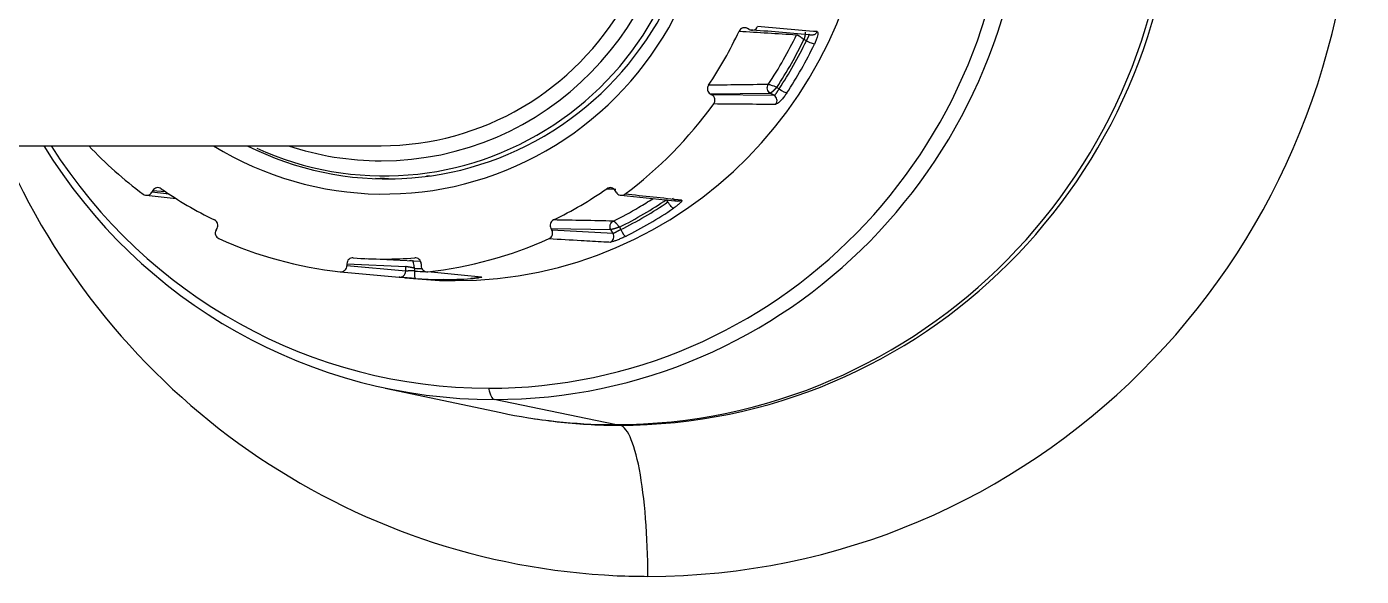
# Model space of a CAD drawing. Header units: millimetres. Extents: x -33000 to 294000, y 0 to 42408.
# Drawn here: x 20238.34 to 20282.45, y 18530.78 to 18548.96 of the extents above; entities that cross this region are included whole.
import ezdxf

# ---------------------------------------------------------------- set-up
doc = ezdxf.new("R2010")
doc.units = ezdxf.units.MM
doc.header["$LTSCALE"] = 50
doc.layers.add('arch', color=8, linetype='Continuous')

msp = doc.modelspace()

# ---------------------------------------------------------------- linework, layer by layer
at = {"layer": 'arch'}
for p, q in [((20262.217, 18548.873), (20262.163, 18548.904)), ((20264.111, 18548.494), (20264.031, 18548.541)), ((20263.133, 18546.957), (20263.212, 18546.91)), ((20260.936, 18546.739), (20262.917, 18546.767)), ((20260.936, 18546.739), (20260.99, 18546.708)), ((20263.046, 18546.691), (20260.99, 18546.708)), ((20263.046, 18546.691), (20262.917, 18546.767)), ((20190.111, 18545.026), (20250.055, 18545.026)), ((20251.554, 18544.026), (20251.672, 18544.026)), ((20242.507, 18543.539), (20242.476, 18543.484)), ((20243.055, 18543.422), (20242.476, 18543.484)), ((20242.507, 18543.539), (20242.92, 18543.512)), ((20257.826, 18543.484), (20257.795, 18543.539)), ((20242.285, 18543.385), (20243.276, 18543.278)), ((20257.976, 18543.385), (20259.858, 18543.186)), ((20259.535, 18543.164), (20259.502, 18543.224)), ((20244.601, 18542.234), (20244.632, 18542.289)), ((20255.669, 18542.289), (20257.648, 18542.252)), ((20255.669, 18542.289), (20255.701, 18542.234)), ((20257.722, 18542.121), (20255.701, 18542.234)), ((20257.722, 18542.121), (20257.648, 18542.252)), ((20257.934, 18542.33), (20257.98, 18542.249)), ((20249.567, 18541.29), (20251.357, 18541.208)), ((20248.924, 18541.117), (20250.868, 18541.026)), ((20248.924, 18541.117), (20248.924, 18541.054)), ((20250.868, 18540.874), (20248.924, 18541.054)), ((20250.868, 18540.874), (20250.868, 18541.026)), ((20251.161, 18540.972), (20251.161, 18540.878)), ((20251.378, 18541.117), (20251.378, 18541.054)), ((20250.851, 18540.656), (20251.269, 18540.618)), ((20252.5, 18540.561), (20252.106, 18540.597)), ((20252.5, 18540.561), (20252.503, 18540.561)), ((20253.316, 18540.677), (20253.316, 18540.677)), ((20250.194, 18537.008), (20254.014, 18536.194)), ((20257.779, 18535.797), (20253.792, 18536.629)), ((20257.779, 18535.797), (20257.783, 18535.796))]:
    msp.add_line(p, q, dxfattribs=at)
for centre, major_axis, ratio, start_param, end_param in [((20258.871, 18554.526), (0, -23.75), 0.981627, 0, 3.098231), ((20257.779, 18554.526), (0, -18.729), 0.981627, 0, 3.136508), ((20257.917, 18554.526), (0, 18.75), 0.981627, 3.141593, 6.239824), ((20253.792, 18554.526), (0, 17.898), 0.981627, 3.141593, 6.283185), ((20252.5, 18554.526), (0, -13.965), 0.981627, 0, 3.135271), ((20250.055, 18554.526), (0, -9.5), 0.981627, 0, 3.141593), ((20250.151, 18554.526), (0, -11.1), 0.981627, 5.739641, 7.853982), ((20250.246, 18554.526), (0, -10.6), 0.981627, 5.823582, 7.853982), ((20250.151, 18554.526), (0, 10.5), 0.981627, 2.721503, 4.712389), ((20250.055, 18554.526), (0, -10), 0.981627, 0, 1.570796), ((20253.605, 18554.526), (0, -17.525), 0.981627, 0, 1.570796), ((20250.151, 18554.526), (0, 13.25), 0.981627, 4.110643, 4.266937), ((20262.065, 18548.731), (0, 0.2), 0.981561, 5.758524, 7.407227), ((20262.315, 18549.046), (-0.001, 0.2), 0.981554, 2.612511, 4.290688), ((20252.012, 18554.526), (0, -13.335), 0.981627, 1.048684, 1.118547), ((20252.059, 18554.526), (0, 13.679), 0.981627, 4.121855, 4.255725), ((20252.106, 18554.526), (0, 13.929), 0.981627, 4.121855, 4.255725), ((20252.059, 18554.526), (0, -13.585), 0.981627, 1.048684, 1.114595), ((20252.012, 18554.526), (0, -13.335), 0.981627, 0.975848, 1.048684), ((20252.059, 18554.526), (0, -13.585), 0.981627, 0.9798, 1.048684), ((20261.035, 18546.912), (0, 0.2), 0.9817, 0.97007, 2.617529), ((20260.892, 18546.534), (0, 0.2), 0.981829, 4.080736, 5.758794), ((20263.26, 18546.91), (0.209, -0.137), 0.106243, 4.55231, 6.105654), ((20250.151, 18554.526), (0, 13.75), 0.981627, 3.772406, 4.081576), ((20258.871, 18554.526), (0, -23.75), 0.981627, 5.12388, 6.239824), ((20253.792, 18554.526), (0, 17.898), 0.981627, 2.130294, 3.141593), ((20253.605, 18554.526), (0, -17.525), 0.981627, 5.285288, 6.283185), ((20250.151, 18554.526), (0, 13.75), 0.981627, 2.333543, 2.51078), ((20250.055, 18554.526), (0, -10), 0.981627, 5.96559, 6.283185), ((20242.306, 18543.584), (0, 0.2), 0.981426, 2.51177, 4.189828), ((20242.677, 18543.439), (0, 0.2), 0.981555, 5.680533, 7.327989), ((20250.151, 18554.526), (0, 13.25), 0.981627, 2.539847, 2.696141), ((20250.151, 18554.526), (0, 13.25), 0.981627, 3.587044, 3.743339), ((20257.625, 18543.439), (0, 0.2), 0.981555, 5.237127, 6.885833), ((20257.996, 18543.584), (0, 0.2), 0.981426, 2.09324, 3.771421), ((20252.012, 18554.526), (0, -13.335), 0.981627, 0.452249, 0.525085), ((20252.059, 18554.526), (0, 13.679), 0.981627, 3.598256, 3.732126), ((20252.106, 18554.526), (0, 13.929), 0.981627, 3.598256, 3.732126), ((20252.012, 18554.526), (0, -13.335), 0.981627, 0.525085, 0.566324), ((20252.059, 18554.526), (0, -13.585), 0.981627, 0.525085, 0.590996), ((20244.462, 18542.389), (0, 0.2), 0.981694, 4.190228, 5.838931), ((20255.84, 18542.389), (0, 0.2), 0.981694, 0.444249, 2.091706), ((20252.059, 18554.526), (0, -13.585), 0.981627, 0.456201, 0.525085), ((20244.771, 18542.134), (0.001, 0.2), 0.981698, 1.052224, 2.730409), ((20255.53, 18542.134), (-0.001, 0.2), 0.981698, 3.552784, 5.230843), ((20258.028, 18542.249), (0.112, -0.224), 0.171256, 4.626885, 6.180228), ((20250.151, 18554.526), (0, 13.75), 0.981627, 2.725208, 3.034378), ((20250.151, 18554.526), (0, 13.75), 0.981627, 3.248807, 3.557977), ((20249.12, 18541.117), (0, 0.2), 0.981621, 6.202878, 7.850334), ((20250.151, 18554.526), (0, 13.25), 0.981627, 3.063446, 3.21974), ((20251.182, 18541.117), (0, 0.2), 0.981621, 4.714785, 6.363487), ((20248.727, 18541.054), (-0.001, 0.2), 0.981497, 3.030152, 4.708211), ((20251.208, 18540.878), (-0.017, -0.249), 0.190381, 4.725389, 6.278733), ((20252.059, 18554.526), (0, -13.585), 0.981627, 6.215788, 6.233919), ((20252.059, 18554.526), (0, 13.679), 0.981627, 3.074657, 3.102686), ((20251.574, 18541.054), (0.001, 0.2), 0.981497, 1.574855, 3.25304), ((20252.106, 18554.526), (0, 13.929), 0.981627, 3.074658, 3.135561), ((20252.5, 18554.526), (0, -13.965), 0.981627, 6.19324, 6.276863), ((20252.106, 18554.526), (0, 13.929), 0.981627, 3.135561, 3.141593), ((20252.106, 18554.526), (0, 13.929), 0.981627, 3.141593, 3.208527), ((20252.5, 18554.526), (0, -13.965), 0.981627, 6.276863, 6.283185), ((20253.805, 18538.276), (0, -1.649), 0.190808, 5.596847, 6.243401), ((20257.779, 18554.526), (0, -18.729), 0.981627, 6.076923, 6.278101), ((20257.917, 18554.526), (0, 18.75), 0.981627, 2.989212, 3.098231), ((20257.917, 18554.526), (0, 18.75), 0.981627, 3.098231, 3.141593), ((20257.779, 18554.526), (0, -18.729), 0.981627, 6.278101, 6.283185), ((20257.917, 18530.776), (0, -5), 0.190808, 1.570796, 3.141593), ((20258.871, 18554.526), (0, -23.75), 0.981627, 6.239824, 6.283185)]:
    msp.add_ellipse(centre, major_axis=major_axis, ratio=ratio, start_param=start_param, end_param=end_param, dxfattribs=at)
for points, degree in [([(20261.888, 18548.817), (20262.521, 18548.778), (20263.153, 18548.738), (20263.786, 18548.699)], 3), ([(20262.217, 18548.873), (20262.875, 18548.818), (20263.532, 18548.763), (20264.189, 18548.709)], 3), ([(20264.466, 18548.8), (20263.809, 18548.855), (20263.152, 18548.91), (20262.495, 18548.965)], 3), ([(20264.466, 18548.8), (20264.479, 18548.799), (20264.494, 18548.781), (20264.493, 18548.715), (20264.472, 18548.62), (20264.43, 18548.5), (20264.397, 18548.423), (20264.378, 18548.384)], 3), ([(20262.853, 18547.052), (20262.193, 18547.043), (20261.533, 18547.034), (20260.873, 18547.026)], 3), ([(20263.463, 18546.771), (20263.438, 18546.733), (20263.387, 18546.66), (20263.3, 18546.554), (20263.222, 18546.472), (20263.154, 18546.416), (20263.12, 18546.401), (20263.106, 18546.401)], 3), ([(20261.051, 18546.417), (20261.736, 18546.411), (20262.421, 18546.406), (20263.106, 18546.401)], 3), ([(20250.039, 18543.96), (20250.127, 18543.953), (20250.214, 18543.947), (20250.301, 18543.942)], 3), ([(20257.514, 18543.604), (20257.615, 18543.597), (20257.717, 18543.59), (20257.818, 18543.583)], 3), ([(20259.987, 18543.223), (20259.362, 18543.29), (20258.737, 18543.356), (20258.112, 18543.422)], 3), ([(20259.987, 18543.223), (20259.999, 18543.222), (20260.006, 18543.21), (20259.977, 18543.166), (20259.915, 18543.105), (20259.821, 18543.029), (20259.755, 18542.981), (20259.719, 18542.956)], 3), ([(20257.732, 18542.532), (20257.073, 18542.544), (20256.414, 18542.557), (20255.755, 18542.569)], 3), ([(20255.61, 18541.951), (20255.963, 18541.931), (20256.316, 18541.912), (20256.669, 18541.892)], 3), ([(20256.669, 18541.892), (20256.919, 18541.878), (20257.17, 18541.864), (20257.42, 18541.85)], 3), ([(20257.42, 18541.85), (20257.491, 18541.846), (20257.561, 18541.842), (20257.632, 18541.838)], 3), ([(20258.135, 18542.025), (20258.095, 18542.005), (20258.014, 18541.966), (20257.885, 18541.912), (20257.775, 18541.871), (20257.685, 18541.844), (20257.645, 18541.837), (20257.632, 18541.838)], 3), ([(20251.044, 18541.222), (20251.019, 18541.221), (20250.996, 18541.213)], 2), ([(20251.09, 18541.22), (20251.078, 18541.221), (20251.066, 18541.222)], 2), ([(20248.707, 18540.855), (20249.355, 18540.795), (20250.003, 18540.735), (20250.652, 18540.675)], 3), ([(20253.371, 18540.675), (20252.779, 18540.735), (20252.187, 18540.795), (20251.595, 18540.855)], 3), ([(20251.191, 18540.629), (20251.147, 18540.632), (20251.058, 18540.638), (20250.918, 18540.65), (20250.799, 18540.661), (20250.704, 18540.67), (20250.664, 18540.674), (20250.652, 18540.675)], 3), ([(20253.371, 18540.675), (20253.382, 18540.674), (20253.385, 18540.67), (20253.342, 18540.661), (20253.26, 18540.65), (20253.144, 18540.638), (20253.063, 18540.631), (20253.02, 18540.629)], 3)]:
    msp.add_open_spline(points, degree=degree, dxfattribs=at)
for points, knots in [([(20263.786, 18548.699), (20263.788, 18548.699), (20263.793, 18548.698), (20263.804, 18548.694), (20263.817, 18548.688), (20263.833, 18548.68), (20263.851, 18548.669), (20263.87, 18548.657), (20263.892, 18548.643), (20263.915, 18548.628), (20263.94, 18548.61), (20263.968, 18548.59), (20263.998, 18548.567), (20264.02, 18548.55), (20264.031, 18548.541)], [0, 0, 0, 0, 0.081917, 0.160746, 0.237006, 0.313291, 0.390773, 0.468844, 0.546821, 0.624483, 0.705096, 0.79338, 0.89167, 1, 1, 1, 1]), ([(20264.06, 18548.785), (20264.061, 18548.785), (20264.062, 18548.785), (20264.063, 18548.784), (20264.064, 18548.784), (20264.065, 18548.783), (20264.067, 18548.782), (20264.068, 18548.78), (20264.069, 18548.779), (20264.07, 18548.777), (20264.071, 18548.775), (20264.072, 18548.772), (20264.072, 18548.769), (20264.073, 18548.766), (20264.073, 18548.763), (20264.074, 18548.759), (20264.074, 18548.755), (20264.074, 18548.75), (20264.074, 18548.746), (20264.074, 18548.741), (20264.074, 18548.735), (20264.074, 18548.729), (20264.073, 18548.723), (20264.072, 18548.716), (20264.072, 18548.709), (20264.071, 18548.702), (20264.069, 18548.695), (20264.068, 18548.687), (20264.066, 18548.678), (20264.065, 18548.669), (20264.063, 18548.66), (20264.061, 18548.651), (20264.058, 18548.641), (20264.056, 18548.631), (20264.053, 18548.621), (20264.051, 18548.61), (20264.048, 18548.599), (20264.045, 18548.588), (20264.041, 18548.577), (20264.038, 18548.565), (20264.034, 18548.553), (20264.032, 18548.545), (20264.031, 18548.541)], [0, 0, 0, 0, 0.018315, 0.036959, 0.055935, 0.075243, 0.094885, 0.114862, 0.135176, 0.155828, 0.176818, 0.198149, 0.21982, 0.241833, 0.26419, 0.28689, 0.309935, 0.333326, 0.357062, 0.381146, 0.405578, 0.430358, 0.455488, 0.480967, 0.506797, 0.532977, 0.559509, 0.586394, 0.61363, 0.64122, 0.669164, 0.697461, 0.726114, 0.755121, 0.784483, 0.814201, 0.844275, 0.874706, 0.905493, 0.936638, 0.96814, 1, 1, 1, 1]), ([(20264.189, 18548.709), (20264.189, 18548.709), (20264.191, 18548.709), (20264.195, 18548.707), (20264.197, 18548.703), (20264.197, 18548.697), (20264.195, 18548.688), (20264.192, 18548.677), (20264.187, 18548.665), (20264.182, 18548.651), (20264.175, 18548.636), (20264.168, 18548.619), (20264.16, 18548.602), (20264.151, 18548.584), (20264.142, 18548.565), (20264.133, 18548.546), (20264.124, 18548.527), (20264.117, 18548.51), (20264.112, 18548.499), (20264.111, 18548.494)], [0, 0, 0, 0, 0.003903, 0.072465, 0.141943, 0.211323, 0.279229, 0.345146, 0.410008, 0.47428, 0.537984, 0.601171, 0.663845, 0.725971, 0.787253, 0.847192, 0.905407, 0.961737, 1, 1, 1, 1]), ([(20264.466, 18548.8), (20264.461, 18548.789), (20264.455, 18548.778), (20264.44, 18548.756), (20264.431, 18548.745), (20264.411, 18548.726), (20264.399, 18548.717), (20264.374, 18548.703), (20264.361, 18548.696), (20264.334, 18548.687), (20264.319, 18548.684), (20264.291, 18548.682), (20264.276, 18548.682), (20264.249, 18548.685), (20264.236, 18548.689), (20264.211, 18548.697), (20264.2, 18548.703), (20264.189, 18548.709)], [0, 0, 0, 0, 0.125, 0.125, 0.25, 0.25, 0.375, 0.375, 0.5, 0.5, 0.625, 0.625, 0.75, 0.75, 0.875, 0.875, 1, 1, 1, 1]), ([(20264.378, 18548.384), (20264.371, 18548.384), (20264.359, 18548.387), (20264.325, 18548.399), (20264.303, 18548.407), (20264.254, 18548.427), (20264.226, 18548.439), (20264.169, 18548.466), (20264.139, 18548.48), (20264.111, 18548.494)], [0, 0, 0, 0, 0.25, 0.25, 0.5, 0.5, 0.75, 0.75, 1, 1, 1, 1]), ([(20262.917, 18546.767), (20262.894, 18546.781), (20262.873, 18546.799), (20262.841, 18546.843), (20262.83, 18546.869), (20262.818, 18546.922), (20262.817, 18546.95), (20262.827, 18547.004), (20262.838, 18547.03), (20262.853, 18547.052)], [0, 0, 0, 0, 0.25, 0.25, 0.5, 0.5, 0.75, 0.75, 1, 1, 1, 1]), ([(20263.133, 18546.957), (20263.117, 18546.963), (20263.102, 18546.969), (20263.072, 18546.981), (20263.057, 18546.987), (20263.011, 18547.004), (20262.982, 18547.014), (20262.93, 18547.032), (20262.908, 18547.04), (20262.872, 18547.05), (20262.859, 18547.052), (20262.853, 18547.052)], [0, 0, 0, 0, 0.125, 0.125, 0.25, 0.25, 0.5, 0.5, 0.75, 0.75, 1, 1, 1, 1]), ([(20263.133, 18546.957), (20263.131, 18546.955), (20263.127, 18546.951), (20263.122, 18546.946), (20263.117, 18546.94), (20263.112, 18546.935), (20263.107, 18546.929), (20263.103, 18546.924), (20263.098, 18546.918), (20263.093, 18546.913), (20263.088, 18546.908), (20263.083, 18546.903), (20263.078, 18546.898), (20263.073, 18546.893), (20263.069, 18546.888), (20263.064, 18546.883), (20263.059, 18546.878), (20263.055, 18546.874), (20263.05, 18546.869), (20263.046, 18546.865), (20263.041, 18546.86), (20263.037, 18546.856), (20263.033, 18546.852), (20263.028, 18546.848), (20263.024, 18546.844), (20263.02, 18546.84), (20263.016, 18546.836), (20263.012, 18546.833), (20263.008, 18546.829), (20263.004, 18546.826), (20263.001, 18546.822), (20262.997, 18546.819), (20262.993, 18546.816), (20262.99, 18546.813), (20262.986, 18546.81), (20262.983, 18546.807), (20262.98, 18546.804), (20262.976, 18546.802), (20262.973, 18546.799), (20262.97, 18546.797), (20262.967, 18546.795), (20262.964, 18546.793), (20262.962, 18546.79), (20262.959, 18546.788), (20262.956, 18546.787), (20262.954, 18546.785), (20262.951, 18546.783), (20262.949, 18546.782), (20262.946, 18546.78), (20262.944, 18546.779), (20262.942, 18546.777), (20262.94, 18546.776), (20262.938, 18546.775), (20262.936, 18546.774), (20262.934, 18546.773), (20262.932, 18546.772), (20262.931, 18546.771), (20262.929, 18546.77), (20262.928, 18546.77), (20262.926, 18546.769), (20262.925, 18546.769), (20262.923, 18546.768), (20262.922, 18546.768), (20262.921, 18546.768), (20262.92, 18546.767), (20262.919, 18546.767), (20262.918, 18546.767), (20262.917, 18546.767), (20262.917, 18546.767)], [0, 0, 0, 0, 0.019175, 0.038224, 0.057147, 0.075944, 0.094615, 0.113161, 0.131581, 0.149875, 0.168044, 0.186087, 0.204005, 0.221798, 0.239465, 0.257008, 0.274425, 0.291718, 0.308886, 0.325929, 0.342848, 0.359642, 0.376311, 0.392857, 0.409278, 0.425575, 0.441748, 0.457798, 0.473723, 0.489525, 0.505204, 0.520759, 0.536191, 0.5515, 0.566686, 0.581749, 0.59669, 0.611508, 0.626204, 0.640777, 0.655229, 0.669558, 0.683766, 0.697852, 0.711817, 0.725661, 0.739384, 0.752986, 0.766467, 0.779828, 0.793069, 0.806189, 0.81919, 0.832072, 0.844834, 0.857477, 0.870001, 0.882406, 0.894694, 0.906863, 0.918914, 0.930848, 0.942664, 0.954364, 0.965947, 0.977414, 0.988765, 1, 1, 1, 1]), ([(20263.212, 18546.91), (20263.21, 18546.906), (20263.203, 18546.897), (20263.192, 18546.881), (20263.179, 18546.863), (20263.167, 18546.845), (20263.155, 18546.826), (20263.143, 18546.808), (20263.131, 18546.79), (20263.119, 18546.772), (20263.108, 18546.756), (20263.097, 18546.741), (20263.087, 18546.727), (20263.077, 18546.715), (20263.068, 18546.705), (20263.06, 18546.697), (20263.053, 18546.692), (20263.048, 18546.691), (20263.046, 18546.691), (20263.046, 18546.691)], [0, 0, 0, 0, 0.03824, 0.094561, 0.15277, 0.21271, 0.273987, 0.336086, 0.398752, 0.461972, 0.525741, 0.590011, 0.654799, 0.720764, 0.788702, 0.858076, 0.927545, 0.996103, 1, 1, 1, 1]), ([(20263.106, 18546.401), (20263.122, 18546.424), (20263.134, 18546.45), (20263.145, 18546.504), (20263.145, 18546.533), (20263.133, 18546.587), (20263.122, 18546.613), (20263.09, 18546.658), (20263.069, 18546.677), (20263.046, 18546.691)], [0, 0, 0, 0, 0.25, 0.25, 0.5, 0.5, 0.75, 0.75, 1, 1, 1, 1]), ([(20249.869, 18543.947), (20249.954, 18543.941), (20250.039, 18543.937), (20250.239, 18543.929), (20250.355, 18543.927), (20250.486, 18543.926), (20250.501, 18543.926), (20250.516, 18543.926)], [0, 0, 0, 0, 0.394977, 0.394977, 0.92945, 0.92945, 1, 1, 1, 1]), ([(20259.719, 18542.956), (20259.712, 18542.957), (20259.702, 18542.962), (20259.677, 18542.984), (20259.662, 18542.999), (20259.628, 18543.038), (20259.609, 18543.06), (20259.572, 18543.11), (20259.553, 18543.137), (20259.535, 18543.164)], [0, 0, 0, 0, 0.25, 0.25, 0.5, 0.5, 0.75, 0.75, 1, 1, 1, 1]), ([(20259.987, 18543.223), (20259.977, 18543.216), (20259.966, 18543.209), (20259.943, 18543.198), (20259.93, 18543.194), (20259.903, 18543.187), (20259.889, 18543.186), (20259.86, 18543.185), (20259.845, 18543.187), (20259.817, 18543.193), (20259.803, 18543.198), (20259.777, 18543.21), (20259.765, 18543.218), (20259.743, 18543.235), (20259.733, 18543.244), (20259.716, 18543.264), (20259.709, 18543.275), (20259.703, 18543.285)], [0, 0, 0, 0, 0.125, 0.125, 0.25, 0.25, 0.375, 0.375, 0.5, 0.5, 0.625, 0.625, 0.75, 0.75, 0.875, 0.875, 1, 1, 1, 1]), ([(20257.648, 18542.252), (20257.634, 18542.276), (20257.626, 18542.302), (20257.62, 18542.356), (20257.622, 18542.384), (20257.638, 18542.437), (20257.651, 18542.461), (20257.686, 18542.503), (20257.708, 18542.52), (20257.732, 18542.532)], [0, 0, 0, 0, 0.25, 0.25, 0.5, 0.5, 0.75, 0.75, 1, 1, 1, 1]), ([(20257.934, 18542.33), (20257.924, 18542.343), (20257.914, 18542.356), (20257.893, 18542.381), (20257.882, 18542.394), (20257.851, 18542.43), (20257.831, 18542.452), (20257.793, 18542.49), (20257.776, 18542.505), (20257.749, 18542.526), (20257.738, 18542.531), (20257.732, 18542.532)], [0, 0, 0, 0, 0.125, 0.125, 0.25, 0.25, 0.5, 0.5, 0.75, 0.75, 1, 1, 1, 1]), ([(20257.632, 18541.838), (20257.657, 18541.85), (20257.68, 18541.866), (20257.716, 18541.908), (20257.73, 18541.933), (20257.747, 18541.986), (20257.75, 18542.014), (20257.744, 18542.069), (20257.736, 18542.096), (20257.722, 18542.121)], [0, 0, 0, 0, 0.25, 0.25, 0.5, 0.5, 0.75, 0.75, 1, 1, 1, 1]), ([(20257.934, 18542.33), (20257.931, 18542.33), (20257.927, 18542.328), (20257.92, 18542.326), (20257.912, 18542.324), (20257.905, 18542.321), (20257.898, 18542.319), (20257.891, 18542.317), (20257.885, 18542.315), (20257.878, 18542.312), (20257.871, 18542.31), (20257.864, 18542.308), (20257.857, 18542.306), (20257.851, 18542.304), (20257.844, 18542.302), (20257.838, 18542.3), (20257.831, 18542.298), (20257.825, 18542.296), (20257.819, 18542.294), (20257.813, 18542.292), (20257.807, 18542.29), (20257.801, 18542.288), (20257.795, 18542.286), (20257.789, 18542.285), (20257.783, 18542.283), (20257.778, 18542.281), (20257.772, 18542.28), (20257.767, 18542.278), (20257.762, 18542.277), (20257.757, 18542.275), (20257.752, 18542.274), (20257.747, 18542.273), (20257.742, 18542.271), (20257.737, 18542.27), (20257.733, 18542.269), (20257.728, 18542.268), (20257.724, 18542.267), (20257.72, 18542.266), (20257.716, 18542.265), (20257.712, 18542.264), (20257.708, 18542.263), (20257.704, 18542.262), (20257.701, 18542.261), (20257.697, 18542.26), (20257.694, 18542.259), (20257.691, 18542.259), (20257.688, 18542.258), (20257.685, 18542.257), (20257.682, 18542.257), (20257.679, 18542.256), (20257.676, 18542.256), (20257.674, 18542.255), (20257.671, 18542.255), (20257.669, 18542.254), (20257.667, 18542.254), (20257.665, 18542.254), (20257.663, 18542.253), (20257.661, 18542.253), (20257.659, 18542.253), (20257.658, 18542.253), (20257.656, 18542.252), (20257.654, 18542.252), (20257.653, 18542.252), (20257.652, 18542.252), (20257.651, 18542.252), (20257.65, 18542.252), (20257.649, 18542.252), (20257.648, 18542.252), (20257.648, 18542.252)], [0, 0, 0, 0, 0.019175, 0.038224, 0.057147, 0.075944, 0.094615, 0.113161, 0.131581, 0.149875, 0.168044, 0.186087, 0.204005, 0.221798, 0.239465, 0.257008, 0.274425, 0.291718, 0.308886, 0.325929, 0.342848, 0.359642, 0.376311, 0.392857, 0.409278, 0.425575, 0.441748, 0.457798, 0.473723, 0.489525, 0.505204, 0.520759, 0.536191, 0.5515, 0.566686, 0.581749, 0.59669, 0.611508, 0.626204, 0.640777, 0.655229, 0.669558, 0.683766, 0.697852, 0.711817, 0.725661, 0.739384, 0.752986, 0.766467, 0.779828, 0.793069, 0.806189, 0.81919, 0.832072, 0.844834, 0.857477, 0.870001, 0.882406, 0.894694, 0.906863, 0.918914, 0.930848, 0.942664, 0.954364, 0.965947, 0.977414, 0.988765, 1, 1, 1, 1]), ([(20257.98, 18542.249), (20257.976, 18542.247), (20257.965, 18542.243), (20257.948, 18542.234), (20257.928, 18542.225), (20257.908, 18542.214), (20257.888, 18542.204), (20257.869, 18542.193), (20257.849, 18542.182), (20257.83, 18542.172), (20257.812, 18542.162), (20257.795, 18542.153), (20257.778, 18542.144), (20257.764, 18542.136), (20257.75, 18542.129), (20257.739, 18542.124), (20257.729, 18542.121), (20257.724, 18542.12), (20257.722, 18542.121), (20257.722, 18542.121)], [0, 0, 0, 0, 0.038239, 0.094561, 0.15277, 0.21271, 0.273987, 0.336086, 0.398752, 0.461972, 0.525741, 0.590011, 0.654799, 0.720764, 0.788701, 0.858075, 0.927544, 0.996102, 1, 1, 1, 1]), ([(20251.161, 18540.972), (20251.158, 18540.988), (20251.156, 18541.004), (20251.15, 18541.036), (20251.147, 18541.052), (20251.137, 18541.097), (20251.13, 18541.125), (20251.115, 18541.172), (20251.107, 18541.191), (20251.092, 18541.218), (20251.085, 18541.225), (20251.078, 18541.225)], [0, 0, 0, 0, 0.125, 0.125, 0.25, 0.25, 0.5, 0.5, 0.75, 0.75, 1, 1, 1, 1]), ([(20250.652, 18540.675), (20250.679, 18540.672), (20250.707, 18540.675), (20250.758, 18540.693), (20250.783, 18540.707), (20250.823, 18540.744), (20250.84, 18540.767), (20250.862, 18540.818), (20250.868, 18540.846), (20250.868, 18540.874)], [0, 0, 0, 0, 0.25, 0.25, 0.5, 0.5, 0.75, 0.75, 1, 1, 1, 1]), ([(20251.161, 18540.972), (20251.158, 18540.972), (20251.154, 18540.974), (20251.146, 18540.975), (20251.139, 18540.977), (20251.132, 18540.978), (20251.125, 18540.98), (20251.117, 18540.981), (20251.11, 18540.983), (20251.103, 18540.984), (20251.096, 18540.986), (20251.089, 18540.987), (20251.082, 18540.988), (20251.075, 18540.99), (20251.069, 18540.991), (20251.062, 18540.992), (20251.055, 18540.994), (20251.049, 18540.995), (20251.043, 18540.996), (20251.036, 18540.997), (20251.03, 18540.998), (20251.024, 18541), (20251.018, 18541.001), (20251.012, 18541.002), (20251.006, 18541.003), (20251, 18541.004), (20250.995, 18541.005), (20250.989, 18541.006), (20250.984, 18541.007), (20250.979, 18541.008), (20250.974, 18541.009), (20250.969, 18541.01), (20250.964, 18541.011), (20250.959, 18541.011), (20250.954, 18541.012), (20250.95, 18541.013), (20250.945, 18541.014), (20250.941, 18541.015), (20250.937, 18541.015), (20250.933, 18541.016), (20250.929, 18541.017), (20250.925, 18541.017), (20250.922, 18541.018), (20250.918, 18541.018), (20250.915, 18541.019), (20250.912, 18541.02), (20250.908, 18541.02), (20250.905, 18541.021), (20250.902, 18541.021), (20250.9, 18541.022), (20250.897, 18541.022), (20250.894, 18541.022), (20250.892, 18541.023), (20250.89, 18541.023), (20250.888, 18541.023), (20250.885, 18541.024), (20250.883, 18541.024), (20250.882, 18541.024), (20250.88, 18541.025), (20250.878, 18541.025), (20250.876, 18541.025), (20250.875, 18541.025), (20250.874, 18541.025), (20250.872, 18541.025), (20250.871, 18541.025), (20250.87, 18541.025), (20250.869, 18541.026), (20250.868, 18541.026), (20250.868, 18541.026)], [0, 0, 0, 0, 0.019175, 0.038224, 0.057147, 0.075944, 0.094615, 0.113161, 0.131581, 0.149875, 0.168044, 0.186087, 0.204005, 0.221798, 0.239465, 0.257008, 0.274425, 0.291718, 0.308886, 0.325929, 0.342848, 0.359642, 0.376311, 0.392857, 0.409278, 0.425575, 0.441748, 0.457798, 0.473723, 0.489525, 0.505204, 0.520759, 0.536191, 0.5515, 0.566686, 0.581749, 0.59669, 0.611508, 0.626204, 0.640777, 0.655229, 0.669558, 0.683766, 0.697852, 0.711817, 0.725661, 0.739384, 0.752986, 0.766467, 0.779828, 0.793069, 0.806189, 0.81919, 0.832072, 0.844834, 0.857477, 0.870001, 0.882406, 0.894694, 0.906863, 0.918914, 0.930848, 0.942664, 0.954364, 0.965947, 0.977414, 0.988765, 1, 1, 1, 1]), ([(20251.161, 18540.878), (20251.156, 18540.879), (20251.145, 18540.88), (20251.126, 18540.882), (20251.104, 18540.883), (20251.082, 18540.883), (20251.059, 18540.883), (20251.036, 18540.883), (20251.014, 18540.883), (20250.992, 18540.882), (20250.971, 18540.881), (20250.951, 18540.88), (20250.932, 18540.878), (20250.914, 18540.877), (20250.899, 18540.875), (20250.886, 18540.874), (20250.875, 18540.874), (20250.87, 18540.874), (20250.868, 18540.874), (20250.868, 18540.874)], [0, 0, 0, 0, 0.038239, 0.094561, 0.15277, 0.21271, 0.273987, 0.336086, 0.398752, 0.461972, 0.525741, 0.590011, 0.654799, 0.720764, 0.788701, 0.858075, 0.927544, 0.996102, 1, 1, 1, 1]), ([(20253.011, 18540.63), (20253.04, 18540.632), (20253.095, 18540.637), (20253.168, 18540.645), (20253.23, 18540.652), (20253.261, 18540.657), (20253.275, 18540.659)], [0, 0, 0, 0, 0.253852, 0.505595, 0.75434, 1, 1, 1, 1]), ([(20253.312, 18540.678), (20253.312, 18540.678), (20253.308, 18540.678), (20253.295, 18540.679), (20253.262, 18540.68), (20253.232, 18540.681), (20253.215, 18540.682)], [0, 0, 0, 0, 0.000006, 0.347536, 0.680422, 1, 1, 1, 1])]:
    msp.add_open_spline(points, degree=3, knots=knots, dxfattribs=at)

doc.saveas('drawing.dxf')
